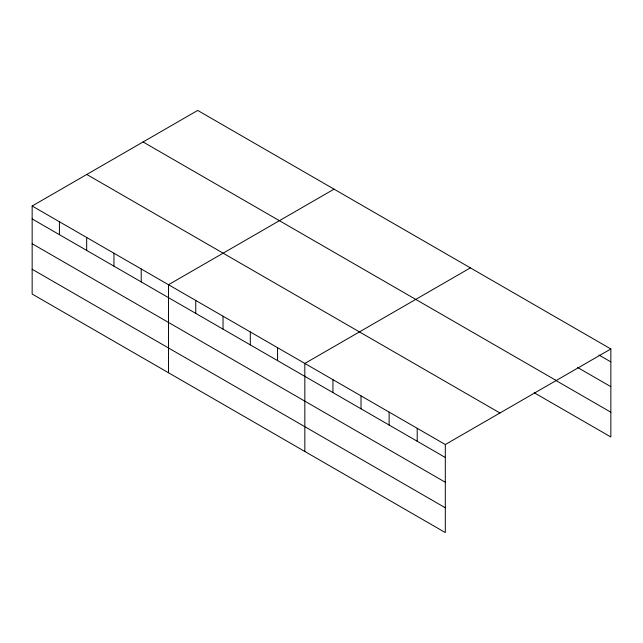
<?xml version="1.0" encoding="UTF-8"?>
<svg xmlns="http://www.w3.org/2000/svg" width="643" height="643" viewBox="0 0 643 643"><rect width="100%" height="100%" fill="white"/><g stroke="black" fill="none" stroke-linecap="round" stroke-linejoin="round"><path stroke-width="0.96" d="M445.31 482.25L445.31 444.538L32.15 206.009L32.15 294.036L445.31 532.573L445.31 482.25L32.15 243.721M534.229 392.76L610.85 436.991L610.85 348.964L197.69 110.427L32.15 206.009M334.038 189.146L168.49 284.72L168.49 372.755M470.379 267.866L304.83 363.44L304.83 451.466M445.31 444.538L610.85 348.964M598.93 355.016L610.85 361.896M577.647 367.507L610.85 386.676M143.067 141.966L556.219 380.503M555.512 380.262L610.85 412.211M86.781 174.462L499.933 412.999M32.15 218.933L445.31 457.47M32.15 269.256L445.31 507.785M417.211 428.318L417.211 441.251M389.119 412.099L389.119 425.031M361.02 395.879L361.02 408.811M332.929 379.659L332.929 392.592M277.567 347.694L277.567 360.627M250.296 331.949L250.296 344.881M223.033 316.211L223.033 329.136M195.761 300.466L195.761 313.398M141.227 268.975L141.227 281.907M113.956 253.238L113.956 266.17M86.684 237.492L86.684 250.424M59.421 221.747L59.421 234.679"/></g></svg>
